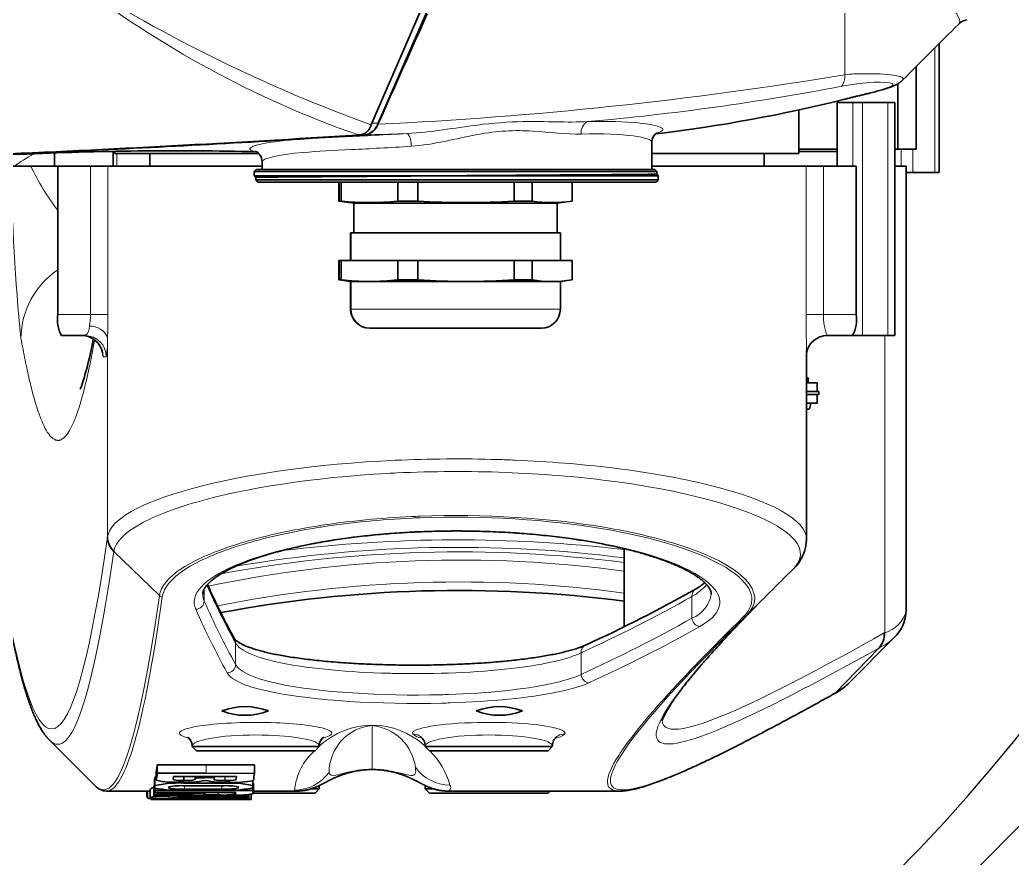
# Model space of a CAD drawing. Header units: millimetres. Extents: x 116 to 5831, y 100 to 4110.
# Drawn here: x 4337 to 4571.1, y 2499.8 to 2697.7 of the extents above; entities that cross this region are included whole.
import ezdxf

# ---------------------------------------------------------------- set-up
doc = ezdxf.new("R2010")
doc.units = ezdxf.units.MM
doc.header["$MEASUREMENT"] = 0
doc.layers.get('0').update_dxf_attribs({"lineweight": 18})
doc.layers.add('图层0000', color=7, linetype='Continuous', lineweight=25)
doc.layers.add('图层1', color=7, linetype='Continuous', lineweight=35)

# ---------------------------------------------------------------- blocks, each defined once
blk = doc.blocks.new('ViewBlk17')
at = {"layer": '图层0000', "linetype": 'Continuous', "lineweight": -3}
h = blk.add_hatch(dxfattribs=at)
h.set_pattern_fill('ANSI31', color=256, scale=63.5, style=0, pattern_type=2)
h.set_pattern_definition([(45, (0, 0), (-44.9013, 44.9013), [])])
edge = h.paths.add_edge_path(flags=16)
edge.add_arc((4270.11, 2769.69), 1470, 331.9791, 388.0209)
edge.add_spline(control_points=[(5567.8, 3460.29), (4860.44, 3434.66), (4133.05, 3900.34), (3795.88, 2896.76)], knot_values=[0, 0, 0, 0, 1, 1, 1, 1], degree=3, periodic=0)
edge.add_line((3795.88, 2896.76), (3896.59, 2869.78))
edge.add_arc((4270.11, 2769.69), 386.7, 195, 525)
edge.add_line((3896.59, 2669.6), (3795.88, 2642.62))
edge.add_spline(control_points=[(3795.88, 2642.62), (4133.05, 1639.04), (4860.44, 2104.72), (5567.8, 2079.09)], knot_values=[0, 0, 0, 0, 1, 1, 1, 1], degree=3, periodic=0)
at = {"layer": '图层0000', "color": 251, "linetype": 'Continuous', "lineweight": 18}
for p, q in [((4531.61, 2684.75), (4531.61, 2710.97)), ((4552.89, 2661.69), (4552.89, 2691.15)), ((4529.88, 2663.19), (4529.88, 2678.19)), ((4533.53, 2663.19), (4533.53, 2678.19)), ((4535.84, 2678.19), (4535.84, 2623.19)), ((4541.75, 2678.19), (4541.75, 2623.19)), ((4421.54, 2673.37), (4420.05, 2673.37)), ((4416.66, 2670.55), (4419.36, 2670.55)), ((4544.96, 2663.19), (4544.96, 2667.19)), ((4547.69, 2667.19), (4547.69, 2661.69)), ((4359.82, 2666.19), (4359.82, 2663.19)), ((4353.62, 2628.19), (4353.62, 2663.19)), ((4357.74, 2663.19), (4357.74, 2628.19)), ((4522.48, 2628.19), (4522.48, 2663.19)), ((4526.61, 2663.19), (4526.61, 2628.19)), ((4412.4, 2654.97), (4412.4, 2659.44)), ((4412.4, 2654.97), (4415.88, 2654.44)), ((4415.88, 2654.44), (4415.88, 2647.44)), ((4415.14, 2647.44), (4415.14, 2640.94)), ((4412.4, 2636.35), (4412.4, 2640.94)), ((4412.4, 2636.35), (4415.14, 2635.94)), ((4415.14, 2635.94), (4415.14, 2629.44)), ((4345.92, 2628.19), (4353.62, 2628.19)), ((4353.62, 2628.19), (4357.74, 2628.19)), ((4415.14, 2629.44), (4415.01, 2629.44)), ((4415.14, 2629.44), (4464.51, 2629.44)), ((4522.48, 2628.19), (4526.61, 2628.19)), ((4526.61, 2628.19), (4534.31, 2628.19)), ((4357.67, 2622.61), (4357.67, 2575.77)), ((4541.05, 2553.06), (4541.05, 2623.19)), ((4357.36, 2618.19), (4356.62, 2618.19)), ((4380.47, 2560.53), (4380.47, 2563.39)), ((4495.56, 2561.61), (4495.56, 2556.48)), ((4387.86, 2550.64), (4387.86, 2545.55)), ((4469.39, 2543.21), (4469.39, 2548.3)), ((4420.11, 2520.76), (4420.11, 2531.14)), ((4380.94, 2521.86), (4380.94, 2519.86)), ((4369.16, 2520.21), (4369.16, 2518.21)), ((4368.74, 2518.36), (4368.74, 2516.36)), ((4368.86, 2519), (4368.86, 2517)), ((4375.6, 2518.18), (4375.6, 2519.1)), ((4375.73, 2519.1), (4375.73, 2518.18)), ((4376.51, 2517.8), (4376.51, 2517.52)), ((4384.46, 2517.8), (4384.46, 2517.51)), ((4385.31, 2518.17), (4385.31, 2519.09)), ((4385.45, 2518.17), (4385.45, 2519.09)), ((4387.96, 2518.36), (4387.96, 2519.08)), ((4367.16, 2515.66), (4367.16, 2513.99)), ((4375.82, 2516.15), (4375.82, 2516.93)), ((4383.75, 2515.32), (4383.75, 2514.82)), ((4384.64, 2516.15), (4384.64, 2516.92)), ((4388.46, 2516.37), (4388.46, 2516.72))]:
    blk.add_line(p, q, dxfattribs=at)
at = {"layer": '图层0000', "color": 7}
blk.add_arc((4270.11, 2769.69), 386.7, 195, 165, dxfattribs=at)
at = {"layer": '图层0000', "color": 251, "linetype": 'Continuous', "lineweight": 18}
for centre, radius, start, end in [((4496.02, 2896.59), 239.5, 232.2843, 250.6944), ((4540.89, 3008.82), 356.99, 237.5868, 250.1755), ((4375.78, 3630.69), 958.69, 272.73153, 279.35472), ((4527.82, 2684.33), 3.82, 323.3463, 6.3522), ((4417.92, 3274.79), 603.41, 275.0402, 280.78969), ((4472.29, 2671.16), 2.9, 117.9183, 187.7492), ((4390.11, 3705.49), 1035.31, 271.63883, 272.12159), ((4425.09, 2668.32), 4.23, 354.2846, 37.4549), ((4270.11, 2769.69), 125, 301.5701, 304.052), ((4829.45, 2671.43), 494.65, 180.955, 185.6668), ((4394.16, 2689.27), 60.52, 205.5255, 217.149), ((4356.88, 2622.37), 19.66, 123.8634, 179.3478), ((4336.57, 2628.18), 17.05, 350.6205, 0.0341), ((4130.55, 2628.49), 227.19, 358.5185, 359.9255), ((4419.63, 2629.43), 4.49, 179.8596, 269.8589), ((4935.01, 2630.18), 412.53, 180.276, 181.463), ((4539.06, 2627.73), 12.46, 177.8876, 201.3717), ((4350.88, 2625.23), 2.52, 306.1858, 3.9641), ((4353.7, 2621.2), 4.21, 19.5677, 94.2044), ((4351.62, 2618.19), 5, 359.9824, 87.4616), ((4352.36, 2618.19), 5, 359.9813, 89.9813), ((4336.13, 2621.88), 21.55, 350.1264, 1.9344), ((4359.8, 2619.27), 3.35, 177.6164, 198.8653), ((4352.06, 2576.66), 5.67, 350.077, 350.9481), ((4362.53, 2575.82), 4.86, 180.6399, 225.9022), ((4440.15, 2237.7), 337.28, 83.2926, 97.0431), ((4358.15, 2572.48), 1.01, 346.2875, 351.3888), ((4440.53, 2266.11), 306.02, 82.677, 100.5674), ((4440.41, 2262.59), 310.62, 82.7635, 99.7334), ((4440.65, 2283.99), 286.23, 82.1919, 101.9446), ((4551.27, 2640.3), 186.39, 204.071, 208.753), ((4440.59, 2274.87), 290.17, 82.2848, 101.3265), ((4489.88, 2572.1), 11.93, 298.4569, 319.9566), ((4370.6, 2562.56), 1.03, 226.264, 269.3633), ((4384.27, 2562.2), 4.16, 180.2553, 203.7061), ((4497.35, 2561.81), 1.8, 120.7896, 186.3404), ((4492.81, 2563.35), 7.4, 291.8641, 350.9601), ((4378.44, 2560.61), 2.03, 271.0534, 357.6191), ((4553.94, 2636.86), 189.52, 203.7499, 208.8032), ((4329.47, 2855.74), 337.78, 294.4716, 299.4541), ((4552.32, 2634.98), 189.88, 203.7216, 208.7709), ((4507.72, 2557.71), 0.923, 266.4224, 314.0417), ((4539.18, 2559.93), 7.12, 285.2812, 346.965), ((4329.64, 2851.34), 338.33, 294.3966, 299.3674), ((4497.68, 2556.63), 2.12, 184.1431, 262.8434), ((4331.41, 2849.14), 338.16, 294.4255, 299.4002), ((4536.25, 2552.79), 4.81, 316.424, 3.2357), ((4535.25, 2564.52), 12.85, 296.3072, 296.8583), ((4385.95, 2550.68), 1.92, 358.7364, 28.9075), ((4471.21, 2548.48), 1.83, 115.9207, 185.5113), ((4534.04, 2561.66), 13.45, 295.0602, 312.9874), ((4535.78, 2557.36), 8.82, 295.9592, 296.6311), ((4385.84, 2545.61), 2.03, 271.0172, 358.2421), ((4471.47, 2543.32), 2.08, 182.8822, 263.5865), ((4523.34, 2550.35), 13.01, 297.8876, 313.6792), ((4528.78, 2539.47), 0.889, 299.112, 315.9425), ((4420.11, 2512.91), 18.29, 46.8796, 133.1213), ((4421.08, 2520.03), 11.15, 94.9688, 179.6535), ((4419.01, 2519.79), 11.39, 7.5595, 84.4157), ((4432.14, 2531.94), 3.73, 228.2408, 265.1758), ((4429.7, 2526.2), 2.96, 28.0111, 90.7213), ((4465.53, 2526.2), 2.96, 89.2787, 151.9867), ((4463.09, 2531.94), 3.73, 274.828, 311.7556), ((4415.93, 2514.54), 14.21, 131.4742, 174.5554), ((4420.27, 2511.89), 18.91, 15.9908, 44.7014), ((4401.78, 2525.89), 10, 270.01, 324.5626), ((4438.44, 2527.1), 10, 215.4735, 270.0346), ((4402.17, 2516.1), 0.441, 208.1354, 274.5211), ((4437.7, 2516.54), 0.934, 290.0595, 37.0147)]:
    blk.add_arc(centre, radius, start, end, dxfattribs=at)
for points, knots in [([(4558.51, 2696.74), (4559.15, 2697.36), (4558.33, 2700), (4551.2, 2704.89), (4543.12, 2708.89), (4535.5, 2710.37), (4531.61, 2710.97)], [0.05068571, 0.05068571, 0.05068571, 0.05068571, 0.06991812, 0.07627431, 0.0889867, 0.10169908, 0.10169908, 0.10169908, 0.10169908]), ([(4531.61, 2684.75), (4533.1, 2684.96), (4540.8, 2685.24), (4546.21, 2684.46), (4545.33, 2683.58)], [0, 0, 0, 0, 0.00481021, 0.0264375, 0.0264375, 0.0264375, 0.0264375]), ([(4531.77, 2679.04), (4535.32, 2679.91), (4541.06, 2681.24), (4543.56, 2682.36), (4541.52, 2683.23), (4536.58, 2683.19), (4530.88, 2682.05)], [0.00190627, 0.00190627, 0.00190627, 0.00190627, 0.01566895, 0.02706455, 0.02706455, 0.0455824, 0.0455824, 0.0455824, 0.0455824]), ([(4428.44, 2670.89), (4434.02, 2671.18), (4443.17, 2672.94), (4457.57, 2674.07), (4466.15, 2673.45), (4470.93, 2673.72)], [0, 0, 0, 0, 0.01665264, 0.0277544, 0.04440704, 0.04440704, 0.04440704, 0.04440704]), ([(4469.42, 2670.77), (4465.92, 2670.66), (4462.12, 2671.23), (4453.79, 2671.74), (4449.49, 2671.5), (4439.76, 2669.71), (4434.59, 2668.24), (4429.29, 2667.89)], [0, 0, 0, 0, 0.01342622, 0.01342622, 0.02685244, 0.02685244, 0.0429639, 0.0429639, 0.0429639, 0.0429639]), ([(4470.93, 2673.72), (4480.62, 2673.97), (4489.96, 2672.7), (4488.66, 2671.38), (4487.18, 2671.01)], [0, 0, 0, 0, 0.0378049, 0.05572096, 0.05572096, 0.05572096, 0.05572096]), ([(4392.65, 2666.68), (4390.4, 2666.95), (4391.08, 2668.23), (4403.68, 2669.85), (4417.91, 2670.24), (4428.44, 2670.89)], [0.04451898, 0.04451898, 0.04451898, 0.04451898, 0.0726017, 0.08979684, 0.12227655, 0.12227655, 0.12227655, 0.12227655]), ([(4429.29, 2667.89), (4424.28, 2667.57), (4419.6, 2667.32), (4410.91, 2666.88), (4407.14, 2666.7), (4397.58, 2665.93), (4394.11, 2664.96), (4394.11, 2664.26)], [0, 0, 0, 0, 0.01528989, 0.01528989, 0.03057979, 0.03057979, 0.06115958, 0.06115958, 0.06115958, 0.06115958]), ([(4357.67, 2575.77), (4358.34, 2579.7), (4372.28, 2587.8), (4406.77, 2592.92), (4433.57, 2594.12), (4442.98, 2594.19), (4460.54, 2593.57), (4469.47, 2592.84), (4485.26, 2590.92), (4492.77, 2589.58), (4514.28, 2584.31), (4522.61, 2579.57), (4522.61, 2575.14)], [0, 0, 0, 0, 0.057257, 0.1145139, 0.1145139, 0.1390526, 0.1431424, 0.1676811, 0.1676811, 0.1963095, 0.1963095, 0.2617461, 0.2617461, 0.2617461, 0.2617461]), ([(4519.41, 2568.05), (4522.87, 2571.49), (4519.19, 2579.62), (4493.31, 2586.71), (4468.24, 2589.91), (4460.11, 2590.57), (4442.97, 2591.22), (4433.71, 2591.17), (4406.8, 2589.82), (4382.41, 2585.94), (4368.81, 2580.62), (4361.66, 2576.65), (4359.54, 2574.49), (4359.15, 2572.33)], [0.0023902, 0.0023902, 0.0023902, 0.0023902, 0.0534699, 0.1112174, 0.1112174, 0.136883, 0.136883, 0.1625485, 0.1646873, 0.2181573, 0.2438228, 0.2438228, 0.273766, 0.273766, 0.273766, 0.273766]), ([(4369.88, 2561.81), (4370.19, 2563.94), (4373.81, 2568.35), (4387.42, 2574.23), (4400.48, 2577.2), (4414.33, 2579.38), (4422.58, 2580.19), (4445.77, 2581.18), (4469.76, 2579.59), (4487, 2575.52), (4507.69, 2569.02), (4513.85, 2562.52), (4508.45, 2557.13)], [0, 0, 0, 0, 0.0261782, 0.0523563, 0.0747948, 0.0766646, 0.0991031, 0.1009729, 0.1458498, 0.1682882, 0.1682882, 0.2389914, 0.2389914, 0.2389914, 0.2389914]), ([(4507.67, 2556.78), (4511.14, 2560.19), (4509.53, 2566.19), (4493.29, 2573.59), (4469.5, 2579.23), (4445.72, 2580.81), (4422.73, 2579.83), (4414.55, 2579.02), (4400.83, 2576.85), (4387.9, 2573.89), (4374.44, 2568.02), (4370.88, 2563.68), (4370.58, 2561.53)], [0, 0, 0, 0, 0.0446107, 0.0706336, 0.0929389, 0.1375495, 0.1394083, 0.1617137, 0.1635724, 0.1858778, 0.2119007, 0.2379235, 0.2379235, 0.2379235, 0.2379235]), ([(4378.48, 2558.59), (4376.96, 2562.02), (4383.48, 2569.37), (4407.9, 2575.12), (4429.32, 2577), (4451.2, 2577.68), (4484.34, 2573.5), (4504.6, 2563.62), (4502.15, 2557.2), (4497.41, 2554.53)], [0, 0, 0, 0, 0.0429503, 0.0859007, 0.0894799, 0.1091654, 0.1503262, 0.1914869, 0.2290684, 0.2290684, 0.2290684, 0.2290684]), ([(4539.64, 2549.43), (4508.93, 2532.31), (4475.64, 2517.5), (4492.72, 2541), (4510.81, 2559.49)], [0, 0, 0, 0, 0.3058618, 0.5749262, 0.5749262, 0.5749262, 0.5749262]), ([(4478.54, 2515.66), (4474.73, 2515.66), (4474.55, 2521.93), (4492.66, 2542.03), (4507.67, 2556.78)], [0.2669918, 0.2669918, 0.2669918, 0.2669918, 0.4247307, 0.61779, 0.61779, 0.61779, 0.61779]), ([(4504.05, 2552.76), (4491.44, 2540.15), (4476.38, 2523.13), (4474.66, 2510.89), (4500.24, 2522.63), (4529.42, 2538.85)], [0.0194239, 0.0194239, 0.0194239, 0.0194239, 0.1953388, 0.3320759, 0.6250841, 0.6250841, 0.6250841, 0.6250841]), ([(4488.54, 2532.34), (4488.65, 2528.63), (4499.56, 2530.72), (4527.56, 2545.51), (4540.94, 2553)], [0.2697101, 0.2697101, 0.2697101, 0.2697101, 0.4771036, 0.6106926, 0.6106926, 0.6106926, 0.6106926]), ([(4469.39, 2548.3), (4466.26, 2546.81), (4454.99, 2544.21), (4435.79, 2543.26), (4415.65, 2543.62), (4396.91, 2545.37), (4388.87, 2548.74), (4387.86, 2550.64)], [0, 0, 0, 0, 0.0247229, 0.0529776, 0.0565095, 0.0847642, 0.1130189, 0.1130189, 0.1130189, 0.1130189]), ([(4387.86, 2545.55), (4388.81, 2543.77), (4398.16, 2539.63), (4422.84, 2538.01), (4446.89, 2538.73), (4460.28, 2540.12), (4467.6, 2542.37), (4469.39, 2543.21)], [0, 0, 0, 0, 0.0264661, 0.0688119, 0.0705763, 0.0988068, 0.112922, 0.112922, 0.112922, 0.112922]), ([(4471.24, 2541.25), (4469.37, 2540.4), (4461.7, 2538.15), (4447.68, 2536.75), (4422.5, 2536.03), (4396.66, 2537.66), (4386.86, 2541.8), (4385.87, 2543.58)], [0, 0, 0, 0, 0.0147269, 0.0441808, 0.0460217, 0.0902026, 0.1178156, 0.1178156, 0.1178156, 0.1178156]), ([(4376.88, 2528.18), (4375, 2528.61), (4373.5, 2529.69), (4380.06, 2531.55), (4391.16, 2532.04), (4402.99, 2531.57), (4411.81, 2530.35), (4410.79, 2528.75), (4408.35, 2528.18)], [0.00009793, 0.00009793, 0.00009793, 0.00009793, 0.01187271, 0.02374543, 0.04274177, 0.04274177, 0.06055083, 0.07588732, 0.07588732, 0.07588732, 0.07588732]), ([(4429.66, 2529.16), (4429.44, 2529.58), (4430.82, 2530.6), (4439.72, 2531.89), (4453.01, 2531.98), (4463.44, 2530.88), (4465.88, 2529.74), (4465.57, 2529.16)], [0, 0, 0, 0, 0.00935262, 0.02244628, 0.03553994, 0.04676308, 0.05985675, 0.05985675, 0.05985675, 0.05985675]), ([(4407.61, 2526.36), (4407.61, 2526.85), (4405.73, 2527.9), (4397.03, 2529.07), (4383.03, 2528.81), (4377.61, 2527.24), (4377.61, 2526.36)], [0.0000007, 0.0000007, 0.0000007, 0.0000007, 0.0088857, 0.01925236, 0.03109996, 0.04739042, 0.04739042, 0.04739042, 0.04739042]), ([(4462.61, 2526.36), (4462.61, 2526.85), (4460.73, 2527.9), (4452.03, 2529.07), (4438.03, 2528.81), (4432.61, 2527.24), (4432.61, 2526.36)], [0.00000184, 0.00000184, 0.00000184, 0.00000184, 0.0088857, 0.01925236, 0.03109996, 0.04739042, 0.04739042, 0.04739042, 0.04739042]), ([(4409.93, 2520.09), (4410.09, 2519.36), (4410.59, 2519.12), (4413.44, 2519.89), (4415.36, 2520.32), (4417, 2520.59), (4418.52, 2520.76), (4420.11, 2520.76)], [0, 0, 0, 0, 0.0940457, 0.1222593, 0.1363662, 0.1457708, 0.150473, 0.150473, 0.150473, 0.150473]), ([(4420.11, 2520.76), (4421.63, 2520.76), (4423.55, 2520.53), (4425.39, 2520.22), (4427.46, 2519.71), (4430.29, 2518.97), (4430.5, 2519.79), (4430.3, 2521.29)], [0, 0, 0, 0, 0.004464, 0.0178561, 0.0357123, 0.0714245, 0.1904655, 0.1904655, 0.1904655, 0.1904655])]:
    blk.add_open_spline(points, degree=3, knots=knots, dxfattribs=at)
for points in [[(4486.11, 2668.87), (4486.11, 2669.9), (4479.93, 2671.07), (4469.42, 2670.77)], [(4334.2, 2557.61), (4341.95, 2515.89), (4350, 2522.1), (4357.65, 2575.68)], [(4359.13, 2572.24), (4354.18, 2537.58), (4349.08, 2522.58), (4343.98, 2527.68)], [(4354.74, 2516.92), (4359.83, 2511.83), (4364.93, 2526.91), (4369.88, 2561.81)], [(4370.58, 2561.53), (4366.26, 2531.04), (4361.82, 2515.66), (4357.38, 2515.66)]]:
    blk.add_open_spline(points, degree=3, dxfattribs=at)
blk.add_rational_spline([(4354.62, 2622.19), (4348.85, 2590.31), (4342.98, 2590.45), (4337.22, 2622.59)], [0.999069736256, 0.986308729561, 0.986618817476, 1], degree=3, dxfattribs=at)
at = {"layer": '图层1', "color": 7, "linetype": 'Continuous', "lineweight": 35}
for p, q in [((4431.46, 2699.65), (4420.05, 2673.37)), ((4432.99, 2699.65), (4421.54, 2673.37)), ((4553.89, 2692.14), (4553.89, 2661.69)), ((4548.46, 2667.19), (4548.46, 2686.72)), ((4544.11, 2682.64), (4544.11, 2667.19)), ((4531.62, 2679), (4531.77, 2679.04)), ((4520.81, 2666.19), (4520.81, 2676.46)), ((4529.88, 2678.19), (4529.85, 2678.19)), ((4529.85, 2678.19), (4529.85, 2663.19)), ((4533.53, 2678.19), (4529.88, 2678.19)), ((4533.53, 2678.19), (4535.84, 2678.19)), ((4541.75, 2678.19), (4535.84, 2678.19)), ((4543.4, 2678.19), (4541.75, 2678.19)), ((4543.4, 2678.19), (4543.4, 2623.19)), ((4419.36, 2670.55), (4416.52, 2670.38)), ((4486.11, 2662.44), (4486.11, 2668.87)), ((4529.85, 2667.19), (4520.81, 2667.19)), ((4544.11, 2667.19), (4543.4, 2667.19)), ((4548.46, 2667.19), (4544.11, 2667.19)), ((4345.11, 2666.33), (4345.11, 2663.19)), ((4358.96, 2666.69), (4357.18, 2666.69)), ((4358.96, 2666.73), (4358.96, 2663.19)), ((4359.41, 2666.19), (4359.41, 2666.73)), ((4359.41, 2666.19), (4393.34, 2666.19)), ((4367.61, 2666.19), (4367.61, 2663.19)), ((4486.11, 2666.19), (4520.81, 2666.19)), ((4512.61, 2666.19), (4512.61, 2663.19)), ((4529.85, 2666.69), (4520.81, 2666.69)), ((4334.87, 2663.19), (4339.55, 2663.19)), ((4339.55, 2663.19), (4345.92, 2663.19)), ((4345.92, 2663.19), (4353.62, 2663.19)), ((4345.92, 2663.19), (4345.92, 2628.19)), ((4353.62, 2663.19), (4357.74, 2663.19)), ((4394.11, 2663.19), (4357.74, 2663.19)), ((4392.26, 2661.94), (4392.76, 2662.44)), ((4486.76, 2662.44), (4392.77, 2662.44)), ((4394.11, 2664.26), (4394.11, 2662.44)), ((4522.48, 2663.19), (4486.11, 2663.19)), ((4487.26, 2661.94), (4486.76, 2662.44)), ((4522.48, 2663.19), (4526.61, 2663.19)), ((4526.61, 2663.19), (4534.31, 2663.19)), ((4534.31, 2628.19), (4534.31, 2663.19)), ((4546.11, 2663.19), (4543.4, 2663.19)), ((4546.11, 2663.19), (4546.11, 2558.32)), ((4392.26, 2661.94), (4392.26, 2660.94)), ((4392.26, 2660.94), (4392.61, 2660.59)), ((4392.27, 2661.94), (4487.26, 2661.94)), ((4392.27, 2660.94), (4440.14, 2660.94)), ((4392.61, 2660.59), (4392.61, 2659.94)), ((4440.14, 2660.94), (4487.61, 2660.94)), ((4487.26, 2661.94), (4487.26, 2661.29)), ((4487.61, 2660.94), (4487.26, 2661.29)), ((4487.61, 2660.94), (4487.61, 2659.94)), ((4547.69, 2661.69), (4546.11, 2661.69)), ((4552.89, 2661.69), (4547.69, 2661.69)), ((4553.89, 2661.69), (4552.89, 2661.69)), ((4392.61, 2659.94), (4487.61, 2659.94)), ((4392.61, 2659.94), (4393.11, 2659.44)), ((4487.11, 2659.44), (4393.11, 2659.44)), ((4412.27, 2659.44), (4412.27, 2654.97)), ((4412.78, 2654.97), (4412.78, 2659.44)), ((4426.14, 2654.97), (4426.14, 2659.44)), ((4430.84, 2654.97), (4430.84, 2659.44)), ((4453.64, 2659.44), (4453.64, 2654.97)), ((4457.83, 2654.97), (4457.83, 2659.44)), ((4467.26, 2654.97), (4467.26, 2659.44)), ((4487.11, 2659.44), (4487.61, 2659.94)), ((4412.27, 2654.97), (4412.4, 2654.97)), ((4412.33, 2654.96), (4415.76, 2654.44)), ((4412.78, 2654.97), (4412.4, 2654.97)), ((4415.76, 2654.44), (4415.88, 2654.44)), ((4415.76, 2647.44), (4415.76, 2654.44)), ((4415.88, 2654.44), (4463.76, 2654.44)), ((4430.84, 2654.97), (4426.14, 2654.97)), ((4457.83, 2654.97), (4453.64, 2654.97)), ((4467.2, 2654.96), (4463.76, 2654.44)), ((4463.76, 2647.44), (4463.76, 2654.44)), ((4415.14, 2647.44), (4415.01, 2647.44)), ((4415.01, 2640.94), (4415.01, 2647.44)), ((4464.51, 2647.44), (4415.14, 2647.44)), ((4464.51, 2640.94), (4464.51, 2647.44)), ((4412.4, 2640.94), (4412.27, 2640.94)), ((4412.27, 2640.94), (4412.27, 2636.35)), ((4412.78, 2640.94), (4412.4, 2640.94)), ((4412.78, 2636.35), (4412.78, 2640.94)), ((4426.14, 2640.94), (4412.78, 2640.94)), ((4426.14, 2636.35), (4426.14, 2640.94)), ((4430.84, 2640.94), (4426.14, 2640.94)), ((4430.84, 2636.35), (4430.84, 2640.94)), ((4453.64, 2640.94), (4430.84, 2640.94)), ((4453.64, 2636.35), (4453.64, 2640.94)), ((4457.83, 2640.94), (4453.64, 2640.94)), ((4457.83, 2636.35), (4457.83, 2640.94)), ((4467.26, 2640.94), (4457.83, 2640.94)), ((4467.26, 2640.94), (4467.26, 2636.35)), ((4412.27, 2636.35), (4412.4, 2636.35)), ((4412.33, 2636.34), (4415.01, 2635.94)), ((4412.78, 2636.35), (4412.4, 2636.35)), ((4415.14, 2635.94), (4415.01, 2635.94)), ((4415.01, 2629.44), (4415.01, 2635.94)), ((4464.51, 2635.94), (4415.14, 2635.94)), ((4430.84, 2636.35), (4426.14, 2636.35)), ((4457.83, 2636.35), (4453.64, 2636.35)), ((4467.2, 2636.34), (4464.51, 2635.94)), ((4464.51, 2629.44), (4464.51, 2635.94)), ((4419.51, 2624.94), (4419.61, 2624.94)), ((4460.02, 2624.94), (4419.61, 2624.94)), ((4352.37, 2623.19), (4346.79, 2623.19)), ((4533.44, 2623.19), (4527.46, 2623.19)), ((4533.44, 2623.19), (4533.53, 2623.19)), ((4535.84, 2623.19), (4533.53, 2623.19)), ((4541.75, 2623.19), (4535.84, 2623.19)), ((4541.75, 2623.19), (4543.4, 2623.19)), ((4522.61, 2619.65), (4522.61, 2610)), ((4522.96, 2613.19), (4522.61, 2613.19)), ((4522.96, 2612.08), (4522.96, 2613.19)), ((4525.11, 2612.08), (4522.61, 2612.08)), ((4525.11, 2610), (4525.11, 2612.08)), ((4525.47, 2610), (4522.61, 2610)), ((4522.61, 2610), (4522.61, 2609.32)), ((4522.61, 2609.32), (4522.61, 2575.14)), ((4525.47, 2609.32), (4522.61, 2609.32)), ((4525.11, 2607.23), (4525.11, 2609.32)), ((4525.47, 2609.32), (4525.47, 2610)), ((4525.11, 2607.23), (4522.61, 2607.23)), ((4523.16, 2605.83), (4522.61, 2605.83)), ((4359.13, 2572.24), (4369.88, 2561.81)), ((4479.54, 2572.91), (4479.54, 2554.44)), ((4508.37, 2557.04), (4508.46, 2557.13)), ((4532.32, 2540.94), (4543.21, 2551.82)), ((4529.42, 2538.85), (4539.64, 2549.43)), ((4343.98, 2527.68), (4354.74, 2516.92)), ((4377.61, 2526.36), (4377.61, 2526.19)), ((4407.61, 2526.19), (4377.61, 2526.19)), ((4377.61, 2526.19), (4378.61, 2525.19)), ((4378.61, 2525.19), (4406.61, 2525.19)), ((4406.61, 2525.19), (4407.61, 2526.19)), ((4407.61, 2526.19), (4407.61, 2526.36)), ((4432.61, 2526.36), (4432.61, 2526.19)), ((4462.61, 2526.19), (4432.61, 2526.19)), ((4432.61, 2526.19), (4433.61, 2525.19)), ((4433.61, 2525.19), (4461.61, 2525.19)), ((4461.61, 2525.19), (4462.61, 2526.19)), ((4462.61, 2526.19), (4462.61, 2526.36)), ((4369.4, 2521.87), (4380.94, 2521.86)), ((4369.4, 2521.87), (4369.4, 2519.87)), ((4380.94, 2521.86), (4392.32, 2521.85)), ((4392.32, 2521.85), (4392.32, 2519.85)), ((4369.16, 2520.21), (4369.16, 2518.21)), ((4369.4, 2519.87), (4380.94, 2519.86)), ((4380.94, 2519.86), (4392.32, 2519.85)), ((4368.74, 2518.36), (4368.86, 2519)), ((4368.74, 2518.36), (4368.74, 2516.36)), ((4373.14, 2518.37), (4373.25, 2519.1)), ((4373.25, 2519.1), (4388.07, 2519.08)), ((4374.93, 2517.78), (4374.63, 2517.78)), ((4375.73, 2518.18), (4375.6, 2518.18)), ((4376.51, 2517.52), (4384.46, 2517.51)), ((4378.33, 2518.37), (4378.33, 2519.09)), ((4378.47, 2518.69), (4378.33, 2518.37)), ((4378.47, 2518.69), (4378.47, 2519.09)), ((4382.85, 2518.87), (4378.47, 2518.69)), ((4382.78, 2518.36), (4382.85, 2518.87)), ((4382.85, 2518.87), (4382.85, 2519.09)), ((4385.45, 2518.17), (4385.31, 2518.17)), ((4386.47, 2517.77), (4386.18, 2517.77)), ((4388.07, 2519.08), (4387.96, 2518.36)), ((4391.93, 2516.99), (4391.93, 2518.1)), ((4392.08, 2515.26), (4392.08, 2517.26)), ((4357.38, 2515.66), (4367.71, 2515.66)), ((4366.95, 2515.66), (4366.95, 2514.45)), ((4367.71, 2515.91), (4367.71, 2513.91)), ((4368.55, 2516.66), (4368.64, 2516.9)), ((4368.55, 2514.66), (4368.55, 2516.66)), ((4368.55, 2514.66), (4368.64, 2514.9)), ((4368.64, 2516.9), (4368.74, 2516.9)), ((4368.64, 2516.9), (4368.64, 2514.9)), ((4368.74, 2516.36), (4368.86, 2517)), ((4368.83, 2516.29), (4368.83, 2515.33)), ((4368.83, 2515.33), (4368.88, 2515.79)), ((4387.82, 2515.32), (4368.83, 2515.33)), ((4368.88, 2516.27), (4368.88, 2515.79)), ((4368.88, 2515.79), (4391.92, 2515.77)), ((4372.09, 2516.38), (4372.15, 2516.69)), ((4384.64, 2516.15), (4375.82, 2516.15)), ((4375.97, 2516.93), (4384.79, 2516.92)), ((4384.16, 2515.92), (4376.2, 2515.92)), ((4380.36, 2515.33), (4380.36, 2515.23)), ((4387.81, 2515.32), (4387.81, 2515.3)), ((4388.52, 2516.68), (4388.46, 2516.37)), ((4390.93, 2514.84), (4390.93, 2514.52)), ((4391.02, 2514.85), (4391.02, 2513.86)), ((4391.54, 2514.93), (4391.54, 2513.66)), ((4391.93, 2516.98), (4391.8, 2516.35)), ((4391.92, 2516.94), (4391.92, 2515.77)), ((4392.06, 2515.19), (4406.61, 2515.19)), ((4392.08, 2515.66), (4402.21, 2515.66)), ((4407.61, 2516.19), (4405.61, 2516.19)), ((4406.61, 2515.19), (4407.61, 2516.19)), ((4407.61, 2516.19), (4407.61, 2516.98)), ((4432.61, 2516.98), (4432.61, 2516.19)), ((4434.62, 2516.19), (4432.61, 2516.19)), ((4432.61, 2516.19), (4433.61, 2515.19)), ((4433.61, 2515.19), (4461.61, 2515.19)), ((4438.02, 2515.66), (4478.54, 2515.66)), ((4461.61, 2515.19), (4462.08, 2515.66)), ((4390.71, 2513.9), (4367.71, 2513.91)), ((4367.96, 2513.91), (4367.96, 2513.67)), ((4368, 2513.91), (4368, 2513.87)), ((4368, 2513.87), (4391.02, 2513.86)), ((4380.96, 2513.79), (4368.06, 2513.79)), ((4390.34, 2513.66), (4368.13, 2513.66)), ((4371.82, 2514.01), (4390.68, 2514.01)), ((4377.21, 2513.67), (4390.87, 2513.67)), ((4390.44, 2513.66), (4391.54, 2513.66)), ((4390.68, 2514.01), (4390.68, 2514.25)), ((4390.71, 2514.25), (4390.71, 2513.9)), ((4390.87, 2513.83), (4390.87, 2513.67)), ((4390.93, 2514.52), (4390.91, 2514.25))]:
    blk.add_line(p, q, dxfattribs=at)
for centre, radius, start, end in [((-3795.46, 6345.57), 9000.28, 335.918209, 336.1001), ((4560.96, 2694.39), 3.39, 98.7085, 136.1612), ((6347.45, 891.4), 2541.56, 134.73852, 135.15857), ((4445.42, 3024.31), 355.91, 276.7039, 284.0162), ((4416.89, 2673.55), 2.99, 268.8716, 349.0606), ((4417.47, 2674.79), 4.32, 281.6504, 340.7926), ((4417.78, 2674.46), 3.93, 278.1389, 339.6809), ((4418.29, 2674.15), 1.92, 322.9202, 336.2681), ((4150.85, 6841.77), 4179.69, 272.44246, 273.64615), ((4178.18, 6342.7), 3679.98, 272.73874, 273.71918), ((3997.08, 9557.47), 6899.78, 272.965339, 273.488248), ((4416.54, 2672.61), 2.06, 273.2675, 277.8459), ((4422.25, 2567.07), 103.56, 91.3532, 92.1646), ((4419.18, 2673.52), 2.98, 273.4483, 280.5808), ((4419.17, 2673.57), 3.03, 280.5665, 282.092), ((4488.64, 2668.93), 2.53, 121.1833, 181.3828), ((4275.66, 4167.88), 1502.99, 272.06675, 272.98821), ((4730.56, -4841.12), 7517.48, 92.871082, 93.045981), ((4373.38, 1893.98), 772.86, 88.55949, 92.7009), ((4391.49, 2664.32), 2.62, 358.7002, 66.9882), ((4417.88, 2691.99), 37.45, 261.3738, 261.4726), ((4419.46, 2714.83), 60.24, 263.6318, 276.3682), ((4442.24, 2829.57), 174.98, 266.2643, 273.7357), ((4462.54, 2684.73), 30.14, 260.9931, 278.8891), ((4461.65, 2691.99), 37.45, 278.5274, 278.6262), ((4417.88, 2673.38), 37.45, 261.3738, 261.4726), ((4419.46, 2696.22), 60.24, 263.6318, 276.3682), ((4442.24, 2810.96), 174.98, 266.2643, 273.7357), ((4462.54, 2666.12), 30.14, 260.9931, 278.8891), ((4461.65, 2673.38), 37.45, 278.5274, 278.6262), ((4353.77, 2626.98), 7.94, 171.2205, 208.4816), ((4419.51, 2629.44), 4.5, 180, 269.9979), ((4460.01, 2629.44), 4.5, 270.0021, 0), ((4526.46, 2626.98), 7.94, 331.5184, 8.7795), ((4351.65, 2618.26), 4.93, 11.1313, 90.2781), ((4527.43, 2618.3), 4.89, 89.6476, 169.9302), ((4284.19, 2634.24), 71.09, 340.5496, 350.4274), ((4521.67, 2606.93), 1.85, 323.442, 9.2919), ((4362.53, 2575.74), 4.88, 180.6302, 225.783), ((4512.63, 2575.38), 9.99, 312.7619, 358.6257), ((7691.11, -625.56), 4500.98, 134.80277, 134.99968), ((4547.59, 2639.43), 182.48, 204.2651, 208.7665), ((4490.12, 2574.88), 13.13, 298.7015, 310.2294), ((4440.55, 2258.85), 304.18, 82.6348, 100.6407), ((4331.31, 2855.75), 335.79, 294.4719, 299.4542), ((4978.46, 2078.4), 670.89, 134.48395, 135.00326), ((4536.95, 2558.51), 9.16, 313.0696, 358.8115), ((4536.16, 2552.71), 4.79, 316.6122, 3.4519), ((4522.66, 2551.01), 13.95, 298.0032, 313.8006), ((4390.11, 2520.55), 15.07, 68.5933, 111.4067), ((4390.11, 2548.9), 15.34, 248.9883, 291.0117), ((4450.11, 2520.55), 15.07, 68.5933, 111.4067), ((4450.11, 2548.9), 15.34, 248.9883, 291.0117), ((4375.19, 2526.43), 2.42, 358.5535, 55.6505), ((4410.04, 2526.43), 2.42, 124.3476, 181.4445), ((4430.38, 2526.62), 2.17, 26.6469, 58.3375), ((4429.98, 2526.37), 2.63, 359.9131, 27.7264), ((4465.25, 2526.37), 2.63, 152.2638, 180.0815), ((4464.85, 2526.62), 2.17, 121.6714, 153.3543), ((4293.82, 2531.89), 76.24, 351.1882, 352.4481), ((4293.81, 2529.89), 76.25, 351.1883, 352.448), ((4317.22, 2529.82), 75.76, 351.1677, 352.4328), ((4369.18, 2518.7), 0.438, 92.2858, 136.1264), ((4374.68, 2487.87), 29.71, 86.4627, 101.2859), ((4373.27, 2535.84), 18.1, 256.8673, 274.3091), ((4374.99, 2526.1), 7.95, 256.5269, 274.3684), ((4376.31, 2539.08), 21.35, 266.2769, 281.8756), ((4376.36, 2527.29), 9.13, 266.0656, 282.4452), ((4384.82, 2535.85), 18.12, 256.8831, 274.3042), ((4384.7, 2526.76), 8.62, 257.1037, 274.066), ((4386.25, 2489.58), 27.99, 78.3064, 93.6691), ((4386.07, 2526.6), 8.46, 265.796, 282.9688), ((4387.87, 2537), 19.28, 265.8592, 282.6313), ((4391.06, 2517.03), 1.04, 12.4127, 33.7513), ((4357.56, 2519.42), 3.77, 221.683, 267.3131), ((4368.31, 2515.78), 0.618, 67.5936, 168.0306), ((4348.53, 3549.56), 1035.09, 271.10805, 271.55361), ((4374.32, 2547.86), 31.99, 259.9564, 273.3759), ((4374.89, 2531.96), 15.84, 259.8043, 273.3585), ((4375.05, 2501.25), 15.7, 86.6186, 100.6311), ((4381.42, 2573.31), 58.66, 265.287, 270.558), ((4380.05, 2515.29), 0.316, 287.6884, 347.8077), ((4382.53, 2527.04), 12.29, 258.8067, 275.6604), ((4385.14, 2525.57), 10.84, 262.6304, 285.0481), ((4386.08, 2550), 34.13, 266.7673, 279.6514), ((4385.59, 2532.99), 16.87, 266.7737, 279.8057), ((4385.69, 2502.15), 14.8, 78.984, 93.5037), ((4387.85, 2515.3), 0.0437, 147.9218, 179.4968), ((4387.72, 2515.09), 0.228, 2.8821, 67.7339), ((4392.33, 2515.61), 0.432, 166.8136, 234.3084), ((4392.12, 2515.71), 0.212, 162.4237, 180.1353), ((4369.86, 2515.5), 3.09, 199.8584, 209.217), ((4367.66, 2516.26), 2.32, 257.5388, 271.1681), ((4362.57, 3850.8), 1337.14, 270.23079, 270.7879), ((4368.18, 2515.79), 2.13, 264.14, 268.7911), ((4368.72, 2514.34), 0.862, 213.0242, 219.661), ((4383.64, 2327.91), 186.48, 87.7654, 93.6361), ((4370.86, 4121.07), 1607.41, 270.22611, 270.70485), ((4390.25, 2530), 16.34, 270.3262, 272.1924), ((4389.25, 2521.24), 7.59, 280.5034, 283.4642), ((4393.02, 2514.59), 2.41, 193.9199, 196.4674)]:
    blk.add_arc(centre, radius, start, end, dxfattribs=at)
for points, degree, knots in [([(4531.77, 2679.04), (4534.75, 2679.77), (4540.33, 2681.12), (4543.21, 2682.16), (4544.56, 2682.85), (4545.33, 2683.58)], 2, [0, 0, 0, 0.348053, 0.775084, 0.890266, 1, 1, 1]), ([(4392.61, 2660.59), (4392.62, 2660.59), (4400.11, 2660.65), (4420.55, 2660.8), (4430.33, 2660.87), (4440.14, 2660.94)], 3, [2.536529, 2.536529, 2.536529, 2.536529, 4.089489, 4.089489, 5.081644, 5.081644, 5.081644, 5.081644]), ([(4487.26, 2661.29), (4487.26, 2661.29), (4482.21, 2661.25), (4464.7, 2661.12), (4452.7, 2661.03), (4440.14, 2660.94)], 3, [2.38878, 2.38878, 2.38878, 2.38878, 3.568634, 3.568634, 4.767675, 4.767675, 4.767675, 4.767675]), ([(4380.11, 2562.18), (4380.07, 2562.83), (4381.4, 2564.78), (4385.14, 2567.63), (4392.43, 2570.64), (4402.12, 2573.43), (4417.81, 2576.07), (4431.63, 2576.94), (4443.97, 2577.19), (4458.23, 2576.36), (4469.23, 2575), (4479.81, 2572.99), (4492.6, 2569.14), (4498.78, 2564.95), (4500.15, 2562.79), (4500.11, 2562.18)], 2, [0, 0, 0, 0.058173, 0.1079, 0.189241, 0.248189, 0.334622, 0.434691, 0.478513, 0.560551, 0.626621, 0.683397, 0.757811, 0.878682, 0.94564, 1, 1, 1]), ([(4488.53, 2532.29), (4488.48, 2532.4), (4490.64, 2536.62), (4499.7, 2548.12), (4510.83, 2559.51)], 2, [0, 0, 0, 0.1794912, 0.4360215, 0.8775107, 0.8775107, 0.8775107]), ([(4334.28, 2556.69), (4336.31, 2545.76), (4339.97, 2533.8), (4342.71, 2528.98), (4343.98, 2527.68)], 2, [0.0007771, 0.0007771, 0.0007771, 0.4883251, 0.8371674, 1, 1, 1]), ([(4470.41, 2550.12), (4467.13, 2548.62), (4453.67, 2546.37), (4439.77, 2545.52), (4424.99, 2545.3), (4410.2, 2546.12), (4396.71, 2547.75), (4389.76, 2550.03), (4387.67, 2551.4), (4387.63, 2551.61)], 2, [0, 0, 0, 0.16137, 0.315317, 0.412208, 0.566394, 0.67617, 0.846484, 0.928041, 1, 1, 1]), ([(4478.54, 2515.66), (4480.37, 2515.67), (4491.16, 2518.61), (4517.24, 2532.03), (4529.21, 2538.7)], 2, [0, 0, 0, 0.169517, 0.7012922, 0.9999996, 0.9999996, 0.9999996]), ([(4402.21, 2515.66), (4404.1, 2515.71), (4406.73, 2516.54), (4408.89, 2517.6), (4411.1, 2518.78), (4413.77, 2519.79), (4415.55, 2520.26), (4416.94, 2520.53), (4418.63, 2520.74), (4421.69, 2520.73), (4423.13, 2520.55), (4425.06, 2520.19), (4427.35, 2519.5), (4430.05, 2518.32), (4432.08, 2517.22), (4433.99, 2516.36), (4436.24, 2515.71), (4438.02, 2515.66)], 2, [0, 0, 0, 0.051581, 0.130365, 0.266359, 0.394789, 0.445941, 0.469498, 0.487571, 0.500592, 0.512474, 0.527464, 0.567331, 0.640703, 0.793802, 0.893881, 0.951498, 1, 1, 1]), ([(4368.64, 2514.9), (4370.27, 2514.94), (4372.24, 2515), (4373.6, 2515.04), (4374.68, 2515.07), (4375.12, 2515.08), (4377.34, 2515.15), (4378.82, 2515.19), (4380.36, 2515.23)], 3, [0, 0, 0, 0, 0.40625, 0.437988, 0.469727, 0.59375, 0.628906, 1, 1, 1, 1]), ([(4392.08, 2515.26), (4392.08, 2515.09), (4392, 2514.93), (4389.89, 2514.74), (4388.63, 2514.68), (4385.34, 2514.63), (4383.66, 2514.64), (4381.99, 2514.65)], 3, [0.3267045, 0.3267045, 0.3267045, 0.3267045, 0.671875, 0.671875, 0.84375, 0.84375, 1, 1, 1, 1]), ([(4367.71, 2513.91), (4367.74, 2513.97), (4367.67, 2514.08), (4367.9, 2514.3), (4369.48, 2514.45), (4371.93, 2514.5), (4375.32, 2514.53), (4376.98, 2514.53), (4380.23, 2514.53), (4382.52, 2514.53), (4384.62, 2514.53), (4386.49, 2514.53), (4387.44, 2514.53), (4388.75, 2514.53), (4389.1, 2514.52), (4389.96, 2514.52), (4390.42, 2514.52), (4390.73, 2514.52), (4390.93, 2514.52)], 3, [0, 0, 0, 0, 0.25, 0.40625, 0.484375, 0.59375, 0.59375, 0.71875, 0.71875, 0.8125, 0.875, 0.875, 0.9375, 0.953125, 0.953369, 0.984375, 0.984375, 1, 1, 1, 1])]:
    blk.add_open_spline(points, degree=degree, knots=knots, dxfattribs=at)
blk.add_open_spline([(4416.52, 2670.38), (4416.19, 2670.4), (4416.43, 2670.43), (4416.89, 2670.47)], degree=3, dxfattribs=at)

msp = doc.modelspace()

# ---------------------------------------------------------------- linework, layer by layer
at = {"layer": '图层0000', "color": 7}
msp.add_open_spline([(3795.885, 2642.621), (4133.051, 1639.038), (4860.444, 2104.717), (5567.796, 2079.094)], degree=3, dxfattribs=at)

# ---------------------------------------------------------------- block references
msp.add_blockref('ViewBlk17', (0, 0))

doc.saveas('drawing.dxf')
